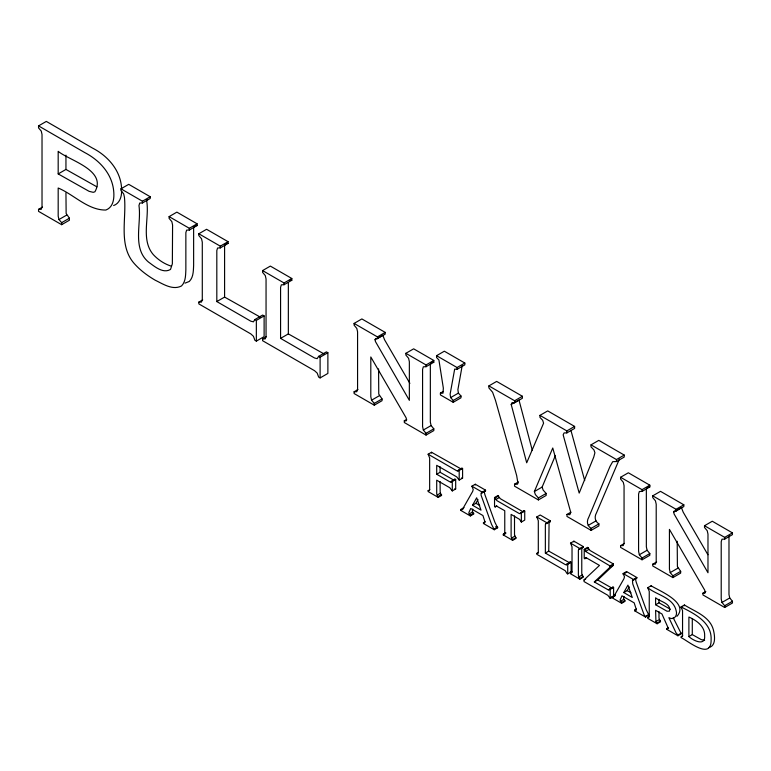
<?xml version="1.0" encoding="UTF-8"?>
<svg xmlns="http://www.w3.org/2000/svg" width="771" height="771" viewBox="0 0 771 771"><rect width="100%" height="100%" fill="white"/><g stroke="black" fill="none" stroke-linecap="round" stroke-linejoin="round"><path stroke-width="1.16" d="M121.616 191.295C121.645 197 119.524 203.477 113.636 205.549M462.176 365.724L457.887 389.712L458.408 393.104L460.981 396.005L460.981 397.817L453.213 402.298L440.414 394.916L440.414 393.094L443.325 391.417M147.232 199.419L146.731 201.115C149.507 218.241 140.746 239.8 153.217 254.526C158.065 259.76 164.204 263.884 171.008 266.072M194.138 226.501L193.627 228.187L193.627 265.311C193.357 270.833 193.492 277.271 189.29 281.463L185.021 283.14M225.093 244.368L224.592 246.065L224.592 297.086L260.319 317.141M430.854 363.16L430.343 364.847L430.343 422.142L431.105 425.553L433.813 428.84L433.813 430.594L426.045 435.075L404.303 422.518L404.303 420.764L406.24 419.646M536.789 553.414L537.965 553.385L538.303 552.287L538.303 520.704L536.789 516.956L540.182 514.999L550.263 520.83L550.263 521.697L545.695 523.673L545.357 524.781L545.357 553.086L565.23 564.555L566.338 564.815L570.347 561.847L571.109 562.281L571.109 571.937L567.716 573.894L566.955 573.46L565.23 570.704L536.789 554.291L536.789 553.414L538.486 552.431M549.087 521.716L548.75 551.12L569.73 562.859M580.399 548.374L578.703 549.347L578.375 550.455L578.375 575.484L579.888 579.175L583.281 577.209L581.768 573.528L581.768 548.499L583.281 546.581L573.903 541.175L570.511 543.131L572.024 546.793L572.024 571.841L570.511 573.759L579.888 579.175M646.859 487.87L646.349 489.556L646.349 546.851L647.11 550.263L649.818 553.549L649.818 555.303L642.05 559.785L620.578 547.391L620.578 545.637L624.471 543.391M729.482 535.575L728.981 537.262L728.981 594.557L729.742 597.968L732.45 601.255L732.45 603.009L724.682 607.49L702.93 594.933L702.93 593.178L705.841 591.502M472.739 509.072L472.344 511.327L473.76 513.978L470.368 515.944L460.624 510.315L460.624 509.554L464.017 507.588M623.999 596.407L623.604 598.653L625.021 601.313L621.628 603.269L611.885 597.641L611.885 596.879L615.277 594.923M483.764 491.638L481.22 493.112L481.046 495.107L491.532 524.328L494.278 529.744L497.671 527.788L494.924 522.372L484.882 494.616L484.284 492.062L485.595 490.183L475.293 484.236L471.891 486.193L473.221 489.479L472.681 491.406L462.995 508.455L461.964 509.689L460.624 509.554M635.873 578.481L632.48 580.438L632.75 583.907L644.093 614.728L645.539 617.07L648.931 615.113L646.185 609.697L636.142 581.941L635.545 579.387L636.846 577.518L626.553 571.562L623.151 573.528L624.481 576.804L623.941 578.732L614.246 595.781L613.224 597.024L611.885 596.879M555.351 455.632L542.138 487.06L543.141 490.096L546.157 493.44L546.157 495.445L538.38 499.936L538.38 497.931L535.373 494.577L534.37 491.541L552.759 448.009L570.771 512.436L569.827 514.691L566.974 514.44L566.974 516.445L591.126 530.381L598.894 525.899L598.894 523.894C594.798 521.379 594.2 516.705 596.561 512.715L619.402 459.063M591.126 530.381L591.126 528.376C587.02 525.861 586.432 521.186 588.793 517.206L610.006 466.407L612.714 461.646L616.463 461.559L624.231 457.068L624.231 455.063L598.778 440.376L591.01 444.857L591.01 446.862L593.94 449.898L594.913 452.75L593.776 457.039L579.185 493.083L563.158 434.854L564.083 432.897L566.849 432.907L574.617 428.425L574.617 426.421L547.718 410.895L539.951 415.376L539.951 417.381L542.678 420.282L543.584 423.173L526.699 462.783L511.202 404.476L512.05 402.635L514.614 402.761L522.381 398.27L522.381 396.265L496.659 381.414L488.891 385.895L488.891 387.9L492.602 392.266L495.454 400.265L516.666 475.562L517.958 483.436L517.274 484.275L514.556 484.169L514.556 486.173L538.38 499.936M426.045 435.075L426.045 433.321L423.337 430.035L422.575 426.633L422.575 369.338L423.337 366.803L426.045 366.707L433.813 362.225L433.813 360.471L413.651 348.829L405.874 353.311L405.874 355.065L408.591 358.293L409.353 361.705L409.353 400.332L375.467 341.582L375.034 339.703L375.631 338.556L377.424 338.633L385.192 334.151L385.192 332.397L361.869 318.934L354.101 323.415L354.101 325.169L356.809 328.427L357.571 331.809L357.571 389.153L356.78 391.707L354.101 391.784L354.101 393.538L374.272 405.18L382.04 400.698L382.04 398.944L378.763 394.087L378.571 368.866M724.682 607.49L724.682 605.736L721.974 602.45L721.213 599.048L721.213 541.753L721.974 539.218L724.682 539.122L732.45 534.64L732.45 532.886L712.279 521.244L704.511 525.726L704.511 527.48L707.219 530.708L707.98 534.12L707.98 572.747L674.105 513.997L673.671 512.117L674.268 510.971L676.051 511.048L683.829 506.566L683.829 504.812L660.506 491.349L652.738 495.83L652.738 497.584L655.446 500.842L656.208 504.224L656.208 561.567L655.417 564.121L652.738 564.199L652.738 565.953L672.9 577.595L680.668 573.113L680.668 571.359L677.401 566.502L677.198 541.281M472.536 505.246L476.671 497.777L481.008 510.132L472.536 505.246L475.929 503.28L477.991 499.55M623.797 592.571L627.931 585.102L632.268 597.467L623.797 592.571L627.189 590.615L629.252 586.876M440.096 481.586L440.183 492.476L441.61 495.425L438.217 497.382L428.127 491.551L428.127 490.684L429.312 490.655L429.649 489.556L429.649 457.974L428.127 454.225L456.74 470.744L457.829 470.994L461.839 468.016L462.59 468.46L462.59 478.107L459.198 480.073L456.74 476.902L436.704 465.327L436.704 474.242L449.801 481.808L450.91 482.058L452.606 481.075M566.338 564.815L570.347 561.847M450.91 482.058L454.919 479.099L455.68 479.533L455.68 488.968L452.288 490.925L449.801 487.744L436.704 480.179L436.704 493.633L438.217 497.382M454.302 480.102L454.919 479.099M496.871 505.959L495.175 506.942L494.539 506.566L494.539 497.517L496.929 500.649L518.931 513.351L520.078 513.631L524.097 510.662L524.733 511.038L524.733 520.088L521.341 522.044L519.596 519.384L511.115 514.392L511.115 536.655L512.628 540.336L516.021 538.38L514.508 534.688L514.508 515.944M524.097 510.662L523.47 511.674L522.324 511.395L500.321 498.692L497.931 495.56L494.539 497.517M495.175 506.942L496.283 505.93L504.764 510.72L504.764 533.012L503.251 534.929L512.628 540.336M584.861 558.715L585.497 557.712L586.635 557.992L599.481 565.413L584.033 579.927L584.033 581.565L607.808 595.289L610.198 598.421L613.591 596.465L613.591 587.415L612.955 587.039L608.444 590.008L594.325 581.96L609.967 567.254L613.359 565.288L613.359 563.948L590.027 550.484L587.618 547.333L584.225 549.299L584.225 558.349L584.861 558.715L586.558 557.741M254.883 319.541L253.418 321.835L250.816 321.199L216.815 301.567L216.815 250.546L217.576 248.011L220.294 247.915L228.062 243.434L228.062 241.68L206.589 229.286L198.822 233.767L198.822 235.521L201.53 238.779L202.291 242.161L202.291 299.505L201.501 302.059L198.822 302.136L198.822 303.89L250.816 333.91L253.447 336.301L254.883 340.262L256.348 341.11L264.116 336.619L264.116 315.898L262.651 315.05L254.883 319.541L256.348 320.379L264.116 315.898M318.645 356.347L317.18 358.65L314.578 358.004L280.577 338.382L280.577 287.361L281.338 284.827L284.046 284.73L291.824 280.239L291.824 278.495L270.351 266.091L262.583 270.582L262.583 272.336L265.291 275.584L266.053 278.967L266.053 336.32L265.263 338.864L262.583 338.941L262.583 340.695L314.578 370.716L317.209 373.116L318.645 377.077L320.11 377.915L327.877 373.434L327.877 352.713L326.412 351.865L318.645 356.347L320.11 357.195L327.877 352.713M612.319 588.032L612.955 587.039M594.325 581.96L597.718 579.994L613.359 565.288M65.949 192.914L66.142 213.471L69.419 218.203L69.419 220.207L61.651 224.689L38.55 211.36L38.55 209.355L41.258 209.288L42.02 206.85L42.02 134.472L41.258 131.099L38.55 127.899L38.55 125.895L46.318 121.413L92.51 148.08C108.104 156.002 121.211 171.095 121.596 189.252M58.182 173.918L89.118 191.333L93.204 192.326L94.92 191.777C107.217 170.073 68.686 160.301 58.182 151.318L58.182 173.918L65.949 169.437L96.895 186.842M38.55 209.355L42.434 207.11M38.55 125.895L84.743 152.571C98.784 159.867 110.899 172.473 113.385 188.606C114.522 196.162 114.368 206.792 105.868 210.04C87.836 210.271 73.987 194.6 58.182 188.008L58.182 216.179L58.962 219.542L66.73 215.061M61.651 224.689L61.651 222.684L69.419 218.203M120.96 188.818L128.728 184.336L150.2 196.73L150.2 198.484L142.433 202.966L139.705 203.052L138.963 205.597C141.633 223.58 132.005 248.146 148.408 261.995C154.373 266.294 162.941 273.965 170.516 269.426L172.357 263.817L172.579 225.007L171.846 221.634L169.109 218.366L169.109 216.612L176.877 212.131L197.097 223.802L197.097 225.556L189.329 230.047L186.621 230.134L185.859 232.669L185.859 269.802C185.589 275.314 185.724 281.762 181.522 285.954C172.665 290.561 163.066 283.998 155.173 280.191C147.454 275.671 140.187 270.264 134.241 263.537C118.223 245.506 126.646 218.646 124.43 197.203L123.668 193.829L120.96 190.572L120.96 188.818L142.433 201.212L150.2 196.73M169.109 216.612L189.329 228.293L197.097 223.802M198.822 233.767L220.294 246.161L228.062 241.68M198.822 302.136L202.706 299.89M216.815 301.567L224.592 297.086M262.583 270.582L284.046 282.976L291.824 278.495M262.583 338.941L266.467 336.705M280.577 338.382L288.344 333.901L324.08 353.947M354.101 323.415L377.424 336.888L385.192 332.397M375.034 339.703L382.801 335.212L384.536 339.722L409.873 383.37M354.101 391.784L357.985 389.538M440.414 393.094L442.988 393.181L443.344 388.15L438.921 359.999L436.569 357.503L436.569 355.691L444.337 351.21L464.826 363.035L464.826 364.856L457.058 369.338L454.678 369.087L450.119 394.193L450.64 397.595L453.213 400.486L453.213 402.298M405.874 353.311L426.045 364.953L433.813 360.471M374.272 405.18L374.272 403.426L371.583 400.188L379.351 395.706M374.272 403.426L382.04 398.944M436.569 355.691L457.058 367.526L464.826 363.035M450.64 397.595L458.408 393.104M453.213 400.486L460.981 396.005M423.337 430.035L431.105 425.553M426.045 433.321L433.813 428.84M488.891 385.895L514.614 400.756L522.381 396.265M511.202 404.476L518.97 399.995L532.289 450.303M428.127 454.225L431.519 452.269L461.222 469.038M436.704 474.242L440.096 472.286L453.84 480.121M457.829 470.994L459.526 470.021M458.446 469.982L459.198 470.416L462.59 468.46M428.127 490.684L429.823 489.701M451.527 481.056L452.288 481.49L455.68 479.533M437.051 495.127L440.443 493.17M438.217 496.505L441.61 494.548M539.951 415.376L566.849 430.912L574.617 426.421M471.891 486.193L482.193 492.139L485.595 490.183M481.22 493.112L485.595 490.954M460.624 510.315L463.169 508.85M514.556 484.169L518.44 481.923M495.175 497.883L498.567 495.926M494.278 529.744L483.436 523.49L483.436 522.719L484.593 522.825L484.978 521.948L482.925 515.529L470.724 508.494L468.855 512.628L469.231 513.929L472.623 511.963M495.782 499.589L499.174 497.632M470.368 515.944L470.368 515.173L473.76 513.216M534.37 491.541L542.138 487.06M483.436 522.719L485.132 521.745M538.38 497.931L546.157 493.44M520.078 513.631L524.733 511.038M494.278 528.983L497.671 527.017M591.01 444.857L616.463 459.555L624.231 455.063M503.251 534.158L505.795 532.694M503.251 534.929L505.795 533.455M511.443 538.139L514.835 536.182M512.628 539.575L516.021 537.618M620.578 545.637L623.267 545.56L624.057 543.006L624.057 485.663L623.296 482.28L620.578 479.022L620.578 477.268L628.355 472.787L649.818 485.181L649.818 486.935L642.05 491.416L639.342 491.512L638.581 494.047L638.581 551.342L639.342 554.744L642.05 558.031L642.05 559.785M536.789 516.956L546.87 522.786L550.263 520.83M545.695 523.673L550.263 521.697M566.974 514.44L570.858 512.195M620.578 477.268L642.05 489.662L649.818 485.181M588.234 525.379L596.002 520.897M545.357 553.086L548.75 551.12M591.126 528.376L598.894 523.894M570.511 543.131L579.888 548.547L583.281 546.581M578.703 549.347L583.281 547.352M584.225 549.299L584.861 549.665L588.254 547.709M584.861 549.665L585.488 551.39L588.88 549.434M566.955 563.803L567.716 564.237L571.109 562.281M652.738 495.83L676.051 509.294L683.829 504.812M673.671 512.117L681.439 507.626L683.173 512.137L707.913 554.744M570.511 572.988L572.207 572.015M578.703 576.968L582.095 575.012M579.888 578.404L583.281 576.448M584.033 579.927L585.729 578.944M585.488 551.39L609.967 565.904L613.359 563.948M639.342 554.744L647.11 550.263M642.05 558.031L649.818 553.549M623.151 574.289L625.705 572.824M652.738 564.199L656.622 561.953M608.926 589.998L610.622 589.015M609.562 589.005L610.198 589.372L613.591 587.415M623.151 573.528L633.454 579.474L636.846 577.518M632.48 580.438L636.846 578.279M611.885 597.641L615.277 595.684M704.511 525.726L724.682 537.368L732.45 532.886M645.539 617.07L634.697 610.815L634.697 610.054L635.853 610.15L636.239 609.283L634.186 602.864L621.985 595.819L620.115 599.963L620.491 601.255L623.884 599.298M672.9 577.595L672.9 575.841L670.221 572.602L677.988 568.121M621.628 603.269L621.628 602.508L625.021 600.542M658.993 611.605L658.993 618.111L660.506 621.802L657.114 623.758L647.736 618.342L649.249 616.434L649.249 591.386L647.736 587.714L651.129 585.758C657.586 590.172 689.727 602.469 676.938 616.328M672.9 575.841L680.668 571.359M634.697 610.054L636.393 609.071M634.697 610.815L636.393 609.842M655.601 604.753L667.06 611.239L669.488 611.124C671.454 603.346 659.706 601.544 655.601 597.804L655.601 604.753L658.993 602.797L670.452 609.273M645.539 616.308L648.931 614.352M647.736 617.581L649.433 616.598M681.034 606.941C694.083 613.446 711.922 622.226 711.113 639.622C711.566 660.872 687.992 640.903 681.034 637.569L682.547 635.651L682.547 610.603L681.034 606.941L684.426 604.984C694.816 611.576 709.561 616.251 713.3 629.55C714.775 635.304 716.442 646.204 708.472 647.63M657.114 623.758L655.928 621.561L659.321 619.605M681.034 607.712L682.73 606.729M657.114 622.997L660.506 621.031M673.17 617.667L681.323 633.82L677.931 635.776L666.78 629.338L666.78 628.577L668.476 627.594M666.78 629.338L668.476 628.355M721.974 602.45L729.742 597.968M724.682 605.736L732.45 601.255M677.931 635.776L677.931 635.015L681.323 633.049M681.034 636.807L682.73 635.824M688.898 636.557C692.917 640.528 705.61 646.647 704.646 635.892C705.176 626.418 696.56 620.443 688.898 617.031L688.898 636.557L692.291 634.6L701.234 639.612L704.627 640.335M195.294 225.624L197.097 225.556M226.25 243.491L228.062 243.434M290.012 280.307L291.824 280.239M432.011 362.283L433.813 362.225M648.016 486.993L649.818 486.935M666.78 628.577L667.705 628.606L667.821 627.189L661.952 613.976L655.601 610.304L655.928 621.561M404.303 420.764L406.086 420.947L406.683 419.848L406.038 417.67L370.803 356.973L370.803 396.737L371.583 400.188M702.93 593.178L704.723 593.362L705.32 592.263L704.665 590.085L669.43 529.388L669.43 569.152L670.221 572.602M611.837 588.051L597.718 579.994M461.839 477.673L462.59 478.107M520.704 512.628L521.341 512.994L521.341 522.044M647.736 587.714C656.632 595.029 673.353 597.525 676.148 610.728C677.805 615.441 673.979 620.79 668.862 617.638L676.071 632.914L677.931 635.015M454.919 488.535L455.68 488.968M475.929 503.28L479.697 505.458M627.189 590.615L630.957 592.783M495.695 526.651L497.671 527.788M570.347 571.494L571.109 571.937M620.491 601.255L621.628 602.508M469.231 513.929L470.368 515.173M58.962 219.542L61.651 222.684M584.707 480.564L570.925 430.363M724.682 537.368L724.682 539.122M692.291 618.515L692.291 634.6M684.426 604.984L684.426 605.746M676.051 509.294L676.051 511.048M658.993 599.318L658.993 602.797M651.129 585.758L651.129 586.529M642.05 489.662L642.05 491.416M633.454 579.474L633.454 580.235M626.553 571.562L626.553 572.333M616.463 459.555L616.463 461.559M610.198 589.372L610.198 598.421M609.967 565.904L609.967 567.254M579.888 548.547L579.888 549.309M573.903 541.175L573.903 541.936M567.716 564.237L567.716 573.894M566.849 430.912L566.849 432.907M546.87 522.786L546.87 523.663M514.614 400.756L514.614 402.761M482.193 492.139L482.193 492.91M475.293 484.236L475.293 484.998M459.198 470.416L459.198 480.073M457.058 367.526L457.058 369.338M452.288 481.49L452.288 490.925M440.096 466.715L440.096 472.286M431.519 452.269L431.519 453.146M426.045 364.953L426.045 366.707M377.424 336.888L377.424 338.633M320.11 357.195L320.11 377.915M288.344 282.87L288.344 333.901M284.046 282.976L284.046 284.73M256.348 320.379L256.348 341.11M220.294 246.161L220.294 247.915M189.329 228.293L189.329 230.047M142.433 201.212L142.433 202.966M65.949 155.154L65.949 169.437"/></g></svg>
